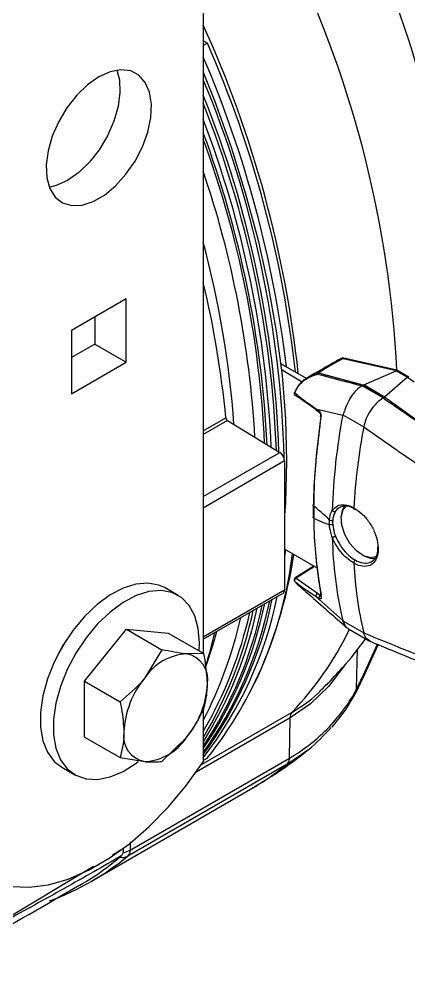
# Model space of a CAD drawing. Extents: x 16.7 to 113.1, y 4.5 to 84.5.
# Drawn here: x 28.066 to 29.715, y 7.582 to 11.653 of the extents above; entities that cross this region are included whole.
import ezdxf

# ---------------------------------------------------------------- set-up
doc = ezdxf.new("R2010")
doc.units = 0
doc.header["$MEASUREMENT"] = 0
doc.layers.add('OBJECT', color=7, linetype='CONTINUOUS')

msp = doc.modelspace()

# ---------------------------------------------------------------- linework, layer by layer
at = {"layer": 'OBJECT'}
for p, q in [((28.8452, 15.8415), (28.8452, 8.9739)), ((28.8626, 11.5525), (28.8452, 11.5626)), ((28.8626, 11.5525), (28.8452, 11.5424)), ((28.5192, 10.4715), (28.2873, 10.3376)), ((28.5192, 10.2037), (28.5192, 10.4715)), ((28.3863, 10.3948), (28.3863, 10.2804)), ((28.2873, 10.3376), (28.2873, 10.0698)), ((28.3863, 10.2804), (28.2873, 10.2233)), ((28.3863, 10.2804), (28.5192, 10.2037)), ((29.4316, 10.221), (29.4349, 10.2222)), ((29.665, 10.1699), (29.4343, 10.2223)), ((28.2873, 10.0698), (28.5192, 10.2037)), ((29.1727, 10.1993), (29.2831, 10.1356)), ((29.3698, 10.1866), (29.3165, 10.1558)), ((29.4378, 10.2201), (29.6631, 10.1688)), ((29.1757, 10.1731), (29.2645, 10.1218)), ((29.3165, 10.1558), (29.2834, 10.1367)), ((29.3289, 10.1537), (29.3349, 10.1572)), ((29.5227, 10.1069), (29.3349, 10.1572)), ((29.336, 10.1578), (29.5238, 10.1075)), ((29.5245, 10.1078), (29.6622, 10.1683)), ((29.7101, 10.1407), (29.6125, 10.0569)), ((29.6622, 10.1683), (29.7101, 10.1407)), ((29.7147, 10.1412), (29.6651, 10.1698)), ((29.7102, 10.1408), (29.7382, 10.1207)), ((29.5184, 10.1044), (29.5221, 10.1066)), ((29.6068, 10.0534), (29.5184, 10.1044)), ((29.5221, 10.1066), (29.6105, 10.0555)), ((29.5238, 10.1075), (29.5227, 10.1069)), ((29.6125, 10.0569), (29.5245, 10.1078)), ((29.2392, 10.0909), (29.2323, 10.0763)), ((29.2325, 10.0737), (29.2397, 10.0897)), ((29.239, 10.0638), (29.3216, 10.0056)), ((29.6105, 10.0555), (29.6068, 10.0534)), ((29.8157, 9.9094), (29.6117, 10.0561)), ((29.3216, 10.0071), (29.4355, 9.9796)), ((29.3338, 9.9994), (29.3216, 10.0071)), ((29.4355, 9.9796), (29.4364, 9.9819)), ((29.4364, 9.9819), (29.5244, 9.9311)), ((28.8452, 9.914), (28.9409, 9.9686)), ((28.9477, 9.9574), (28.8452, 9.8989)), ((28.9477, 9.9574), (29.1689, 9.823)), ((29.5244, 9.9311), (29.5244, 9.9309)), ((28.8452, 9.6361), (29.1689, 9.823)), ((29.1895, 9.7866), (28.8452, 9.5878)), ((29.1895, 9.7866), (29.1895, 9.2423)), ((29.3103, 9.5997), (29.3103, 9.5489)), ((29.3128, 9.5958), (29.3128, 9.5958)), ((29.3128, 9.5958), (29.3128, 9.545)), ((29.4823, 9.5883), (29.4823, 9.5883)), ((29.3128, 9.545), (29.3128, 9.545)), ((29.3787, 9.538), (29.3787, 9.538)), ((29.3787, 9.518), (29.3787, 9.5181)), ((29.3264, 9.3349), (29.1895, 9.4139)), ((29.1939, 9.4114), (29.1895, 9.381)), ((29.3131, 9.3426), (29.234, 9.2921)), ((29.3161, 9.3408), (29.239, 9.2917)), ((29.4823, 9.3541), (29.4823, 9.3541)), ((29.239, 9.2917), (29.3285, 9.2273)), ((28.7386, 9.2186), (28.6835, 9.2504)), ((29.2325, 9.2766), (29.2316, 9.2775)), ((29.2325, 9.2766), (29.2378, 9.2713)), ((28.8452, 9.0435), (29.1895, 9.2423)), ((28.8452, 9.0334), (29.1833, 9.2286)), ((29.3216, 9.2138), (29.4355, 9.1129)), ((29.3338, 9.206), (29.3216, 9.2138)), ((29.3285, 9.2273), (29.3407, 9.2195)), ((29.4355, 9.1129), (29.4364, 9.1107)), ((29.4364, 9.1107), (29.5244, 9.0599)), ((28.3431, 8.8555), (28.5199, 9.0754)), ((28.5199, 9.0754), (28.6703, 8.9886)), ((28.5199, 9.0754), (28.6967, 9.0596)), ((28.6967, 9.0596), (28.8471, 8.9728)), ((29.4601, 9.0769), (29.5471, 9.0266)), ((29.5244, 9.0599), (29.5244, 9.06)), ((29.5222, 8.8708), (29.5859, 9.0103)), ((29.5233, 8.8822), (29.5823, 9.0118)), ((28.6703, 8.9886), (28.5977, 8.8695)), ((28.8471, 8.9728), (28.7745, 8.9716)), ((29.4944, 8.823), (29.4977, 8.9921)), ((28.3431, 8.8555), (28.4935, 8.7687)), ((28.3431, 8.6198), (28.3431, 8.8555)), ((29.4919, 8.8088), (29.5222, 8.8711)), ((28.8376, 8.5036), (29.2209, 8.7249)), ((28.8452, 8.7339), (28.8452, 8.515)), ((29.2127, 8.7011), (28.8154, 8.4717)), ((29.2101, 8.5312), (29.2127, 8.7011)), ((28.3431, 8.6198), (28.4935, 8.533)), ((28.6703, 8.5172), (28.7745, 8.618)), ((28.4935, 8.533), (28.5977, 8.5159)), ((28.5363, 8.1422), (29.2101, 8.5312)), ((28.8626, 8.5313), (28.8452, 8.5212)), ((28.246, 8.4926), (28.3012, 8.4608)), ((29.2, 8.5056), (28.5262, 8.1166)), ((28.3719, 8.0103), (29.0458, 8.3993)), ((28.5075, 8.1486), (28.4608, 8.1205)), ((28.5074, 8.1498), (28.5075, 8.1486)), ((28.5364, 8.1771), (28.5363, 8.1422)), ((28.3801, 8.0722), (27.8835, 7.7746)), ((28.1996, 7.9287), (28.1936, 7.9258))]:
    msp.add_line(p, q, dxfattribs=at)
at = {"layer": 'OBJECT', "flags": 128}
for points in [[(28.4032, 11.4097), (28.3553, 11.3761), (28.3097, 11.332), (28.2684, 11.2795), (28.2335, 11.221), (28.2064, 11.1594), (28.1886, 11.0974), (28.1808, 11.0381), (28.1834, 10.984), (28.1963, 10.9379), (28.2189, 10.9018), (28.2501, 10.8774), (28.2884, 10.8658), (28.3321, 10.8677), (28.3791, 10.8829), (28.4273, 10.9107), (28.4744, 10.9498), (28.5181, 10.9984), (28.5564, 11.0542), (28.5876, 11.1146), (28.6101, 11.1768), (28.623, 11.2378), (28.6256, 11.2949), (28.6178, 11.3452), (28.6, 11.3866), (28.573, 11.417), (28.538, 11.4351), (28.4968, 11.44), (28.4511, 11.4314), (28.4032, 11.4097)], [(28.4795, 11.4382), (28.4901, 11.3978), (28.4927, 11.3437), (28.4849, 11.2844), (28.4671, 11.2224), (28.4401, 11.1608), (28.4051, 11.1023), (28.3638, 11.0498), (28.3182, 11.0057), (28.2703, 10.9721)], [(28.8452, 11.4303), (28.8926, 11.3096), (28.963, 11.1127), (29.0246, 10.916), (29.0771, 10.7203), (29.1204, 10.5264), (29.1542, 10.3352), (29.1785, 10.1473), (29.1931, 9.9635), (29.198, 9.7846), (29.1931, 9.6114), (29.1895, 9.5581)], [(28.2703, 10.9721), (28.2224, 10.9504), (28.1974, 10.9441)], [(29.2325, 10.0737), (29.2315, 10.0744), (29.2308, 10.075), (29.2303, 10.0755), (29.2302, 10.0759), (29.2302, 10.076)], [(29.2397, 10.0897), (29.2388, 10.0903), (29.2381, 10.0908), (29.2376, 10.0911), (29.2374, 10.0914), (29.2374, 10.0915), (29.2378, 10.0914), (29.2384, 10.0912), (29.2392, 10.0909)], [(29.3235, 10.0007), (29.332, 9.9953), (29.3357, 9.9929)], [(29.3444, 9.9727), (29.3434, 9.9734), (29.3425, 9.9742), (29.342, 9.975), (29.3418, 9.9758), (29.3418, 9.9763)], [(29.58, 9.3833), (29.5792, 9.3828), (29.5539, 9.3775), (29.5241, 9.386), (29.4936, 9.4071), (29.4659, 9.4385), (29.4445, 9.4762), (29.4319, 9.5158), (29.4296, 9.5525), (29.4379, 9.5818), (29.455, 9.5998)], [(29.5274, 9.3844), (29.5532, 9.3753), (29.5738, 9.375)], [(29.239, 9.2917), (29.237, 9.2904), (29.2351, 9.2887), (29.2335, 9.2867), (29.2322, 9.2845), (29.2315, 9.2822), (29.2313, 9.28), (29.2316, 9.2781), (29.2325, 9.2766)], [(28.6835, 9.2504), (28.6576, 9.2622), (28.6113, 9.2707), (28.5603, 9.2665), (28.5063, 9.2495), (28.4509, 9.2204), (28.3959, 9.1801), (28.3432, 9.1298), (28.2943, 9.0713), (28.251, 9.0063), (28.2145, 8.937), (28.186, 8.8656), (28.1665, 8.7944), (28.1566, 8.7257), (28.1566, 8.6616), (28.1665, 8.6043), (28.186, 8.5556), (28.2145, 8.5171), (28.246, 8.4926)], [(28.8279, 8.9839), (28.8293, 9.0183), (28.8243, 9.0792), (28.8095, 9.1324), (28.7855, 9.1762), (28.7529, 9.2092), (28.7128, 9.2303), (28.6665, 9.2389), (28.6155, 9.2346), (28.5614, 9.2177), (28.506, 9.1886), (28.4511, 9.1482), (28.3983, 9.098), (28.3495, 9.0394), (28.3061, 8.9745), (28.2696, 8.9052), (28.2412, 8.8338), (28.2217, 8.7626), (28.2118, 8.6938), (28.2118, 8.6298), (28.2217, 8.5725), (28.2412, 8.5238), (28.2696, 8.4852), (28.3061, 8.4581), (28.3495, 8.4432), (28.3983, 8.441), (28.4511, 8.4517), (28.506, 8.4748), (28.5614, 8.5097), (28.5702, 8.5162)], [(28.8572, 8.9208), (28.8868, 9.0111), (28.9026, 9.0665)], [(28.2638, 9.0271), (28.2335, 8.9756), (28.2295, 8.9677)], [(29.4467, 8.9282), (29.4437, 8.9228), (29.3759, 8.8338), (29.2992, 8.7607), (29.2127, 8.7011), (29.2127, 8.7011), (29.2127, 8.7011)], [(27.9613, 8.0047), (28.0322, 7.9879), (28.1087, 7.9849), (28.1896, 7.9955), (28.2738, 8.0198), (28.3599, 8.0572), (28.4466, 8.1073), (28.5327, 8.1692), (28.6168, 8.2422), (28.6978, 8.3249), (28.7743, 8.4163), (28.8452, 8.515)]]:
    msp.add_lwpolyline(points, dxfattribs=at)
at = {"layer": 'OBJECT'}
for centre, radius, start, end in [((25.5546, 10.2183), 4.3728, 1.6299, 25.364), ((25.055, 9.9367), 4.6161, 2.8941, 25.512), ((24.4919, 9.6491), 4.7824, 6.0874, 24.4562), ((24.5094, 9.6403), 4.7547, 6.3141, 23.714), ((24.4694, 9.6163), 4.7616, 6.8641, 23.2249), ((24.7383, 9.6832), 4.4506, 1.4864, 22.6645), ((24.7175, 9.6668), 4.451, 2.0368, 21.9729), ((24.7113, 9.6599), 4.4469, 2.2119, 21.6265), ((24.7255, 9.6516), 4.4117, 2.5098, 20.9655), ((24.7172, 9.6409), 4.4035, 2.7938, 20.3724), ((24.8082, 9.663), 4.3011, 2.651, 20.1856), ((24.7938, 9.6392), 4.2774, 3.3185, 18.7062), ((24.8676, 9.6442), 4.1184, 4.1268, 15.0258), ((24.7876, 9.5682), 4.1726, 5.5065, 13.4804), ((29.3278, 10.1348), 0.0238, 76.5072, 118.3677), ((29.3395, 10.1266), 0.032, 97.2067, 101.1818), ((29.3463, 10.1375), 0.0228, 116.77, 119.9855), ((29.2394, 10.0722), 0.01, 157.3799, 231.6821), ((29.2315, 10.0744), 0.0021, 65.07, 127.3901), ((29.2389, 10.0695), 0.00768, 146.7818, 221.9072), ((29.2366, 10.0691), 0.00581, 234.617, 295.1504), ((29.3272, 10.0053), 0.00589, 161.6444, 230.9674), ((29.3393, 9.9975), 0.00586, 161.5375, 231.9943), ((31.9446, 9.5007), 2.5544, 169.1946, 178.2621), ((32.0885, 9.442), 2.6103, 169.2043, 176.7876), ((29.1433, 9.7844), 0.0463, 2.6744, 56.4596), ((29.5086, 9.5526), 0.0789, 146.494, 179.2161), ((31.1024, 9.5007), 1.7114, 181.2506, 193.0978), ((27.5202, 9.5977), 1.7144, 321.5376, 353.2043), ((27.2808, 9.6893), 1.9707, 334.7751, 351.3005), ((31.1442, 9.442), 1.6642, 183.027, 193.2675), ((29.2394, 9.2837), 0.01, 122.53, 218.7631), ((29.2362, 9.288), 0.00465, 51.63, 117.1789), ((27.5294, 9.5487), 1.663, 322.297, 348.3971), ((29.1748, 9.2407), 0.0148, 305.114, 6.1982), ((29.3356, 9.2152), 0.014, 120.3018, 185.5069), ((29.3478, 9.2073), 0.014, 120.3018, 185.5034), ((29.3474, 9.2163), 0.00559, 191.5151, 238.5012), ((27.4917, 9.5421), 1.6803, 323.6577, 348.3226), ((27.474, 9.5383), 1.6878, 324.332, 348.2957), ((27.4378, 9.5308), 1.7034, 325.7099, 348.2405), ((27.4195, 9.5272), 1.7115, 326.4054, 348.2121), ((27.3465, 9.5343), 1.7662, 328.1795, 347.9399), ((27.3172, 9.5282), 1.779, 329.1909, 347.9082), ((27.3188, 9.5322), 1.7662, 329.7925, 347.4113), ((27.2449, 9.5205), 1.8028, 332.5794, 347.3234), ((26.8893, 9.5205), 2.0564, 343.2413, 347.0994), ((28.2353, 9.6677), 1.364, 316.2731, 334.1659), ((28.7881, 8.7438), 0.2282, 93.4294, 146.5653), ((28.7543, 8.8635), 0.1099, 350.7481, 79.4533), ((29.5054, 8.8781), 0.0183, 336.6705, 13.0597), ((28.8926, 8.624), 0.3837, 140.2279, 177.3607), ((28.4795, 8.8635), 0.3837, 320.2279, 357.3607), ((29.4695, 8.8199), 0.0251, 333.1375, 7.0903), ((29.2473, 8.7025), 0.0346, 139.6119, 182.4222), ((28.6178, 8.624), 0.1099, 170.7481, 259.4533), ((28.584, 8.7437), 0.2282, 273.4294, 326.5653), ((29.1774, 8.5293), 0.0328, 313.6403, 3.298), ((28.456, 9.4202), 1.1791, 300.0127, 309.1269), ((27.7839, 9.0288), 1.176, 290.6989, 309.1353), ((27.7343, 9.0129), 1.1771, 300.0144, 310.477), ((28.5031, 8.1589), 0.0482, 256.5594, 298.6085), ((28.4966, 8.2122), 0.0805, 277.0155, 299.5444), ((28.5036, 8.1403), 0.0328, 313.6403, 3.298)]:
    msp.add_arc(centre, radius, start, end, dxfattribs=at)
for centre, major_axis, ratio, start_param, end_param in [((29.7486, 10.336), (0.4156, 0.1775), 0.058119, 2.691171, 3.162847), ((29.7442, 10.3634), (0.4087, 0.2053), 0.030857, 2.402916, 3.123581), ((30.7286, 11.0169), (5.759, -1.2811), 0.198331, 4.511214, 4.544905), ((29.7486, 10.336), (0.4156, 0.1775), 0.058119, 3.162847, 3.215511), ((29.7442, 10.3634), (0.4087, 0.2053), 0.030857, 3.123581, 3.176244), ((29.6356, 10.1753), (0.0277, -0.0059), 0.181801, 6.036304, 6.176905), ((29.7675, 10.0991), (0.0576, -0.0414), 0.099986, 3.091167, 3.117347), ((29.7094, 10.1327), (0.00543, 0.00841), 0.541118, 6.256151, 7.043177), ((29.2018, 10.1893), (0.3275, -0.0723), 0.201878, 6.0617, 6.065905), ((29.2054, 10.1914), (0.3275, -0.0723), 0.201878, 6.065905, 6.072415), ((29.2052, 10.1915), (0.3325, -0.0712), 0.181801, 6.029786, 6.036304), ((30.2979, 9.5565), (0.6943, -0.494), 0.104684, 3.093765, 3.097106), ((28.2286, 12.9413), (13.5348, -9.6488), 0.094709, 4.881554, 4.897066), ((30.3016, 9.5586), (0.6943, -0.494), 0.104684, 3.080674, 3.093765), ((30.3021, 9.5583), (0.691, -0.4971), 0.099986, 3.117347, 3.130436), ((30.7473, 10.565), (0.9767, 2.0021), 0.525016, 2.109283, 2.305521), ((15.2849, 18.5979), (14.1054, -9.0791), 0.012142, 0.048936, 0.112898), ((15.2849, 18.5979), (14.1054, -9.0791), 0.012142, 6.185918, 6.24988), ((29.474, 9.4667), (-0.0659, 0.1269), 0.54529, 0.724385, 0.89521), ((30.7473, 10.565), (0.9767, 2.0021), 0.525016, 2.373266, 2.529682)]:
    msp.add_ellipse(centre, major_axis=major_axis, ratio=ratio, start_param=start_param, end_param=end_param, dxfattribs=at)
for points, knots in [([(29.4326, 10.2216), (29.4171, 10.2133), (29.3966, 10.2022), (29.3772, 10.1907), (29.3724, 10.1878)], [0, 0, 0, 0, 0.755395, 1, 1, 1, 1]), ([(29.4349, 10.2222), (29.4358, 10.2218), (29.4368, 10.2213), (29.4378, 10.2201), (29.4378, 10.2201)], [0, 0, 0, 0, 0.980022, 1, 1, 1, 1]), ([(29.3289, 10.1537), (29.3288, 10.1537), (29.3275, 10.1534), (29.3233, 10.1525), (29.3094, 10.1489), (29.2848, 10.1391), (29.2564, 10.1197), (29.2444, 10.0996), (29.2392, 10.0909)], [0, 0, 0, 0, 0.003659, 0.034965, 0.112488, 0.381452, 0.732443, 1, 1, 1, 1]), ([(29.2397, 10.0897), (29.2447, 10.0975), (29.2574, 10.1175), (29.2879, 10.139), (29.3142, 10.1497), (29.3276, 10.1534), (29.3288, 10.1537), (29.3289, 10.1537)], [0, 0, 0, 0, 0.2447445, 0.6267298, 0.9679279, 0.9961438, 1, 1, 1, 1]), ([(29.665, 10.1697), (29.665, 10.1698), (29.6649, 10.17), (29.664, 10.1698), (29.6633, 10.1691), (29.6631, 10.1688)], [0, 0, 0, 0, 0.116856, 0.672284, 1, 1, 1, 1]), ([(29.5181, 10.1042), (29.5144, 10.102), (29.5011, 10.0938), (29.4798, 10.0726), (29.4581, 10.0395), (29.4458, 10.0064), (29.439, 9.9888), (29.4364, 9.9819)], [0, 0, 0, 0, 0.097508, 0.351332, 0.599305, 0.843154, 1, 1, 1, 1]), ([(29.3216, 10.0071), (29.3172, 10.0101), (29.2952, 10.0251), (29.2649, 10.0471), (29.2409, 10.0668), (29.2325, 10.0737)], [0, 0, 0, 0, 0.1396842, 0.6986638, 1, 1, 1, 1]), ([(29.6066, 10.0533), (29.5972, 10.0465), (29.5785, 10.0331), (29.5532, 10.0016), (29.5333, 9.9665), (29.5273, 9.9427), (29.5244, 9.9311)], [0, 0, 0, 0, 0.253584, 0.507164, 0.760847, 1, 1, 1, 1]), ([(29.3444, 9.9727), (29.3446, 9.9749), (29.3449, 9.9792), (29.3434, 9.9862), (29.3405, 9.9926), (29.337, 9.997), (29.3346, 9.9987), (29.3338, 9.9994)], [0, 0, 0, 0, 0.21906, 0.43802, 0.659216, 0.880003, 1, 1, 1, 1]), ([(29.3357, 9.9929), (29.336, 9.9927), (29.3367, 9.9922), (29.3385, 9.9902), (29.3402, 9.9872), (29.3415, 9.9834), (29.3421, 9.9796), (29.342, 9.9771), (29.3418, 9.9763), (29.3418, 9.9763)], [0, 0, 0, 0, 0.118176, 0.279891, 0.450068, 0.636772, 0.831723, 0.99664, 1, 1, 1, 1]), ([(28.9409, 9.9686), (28.941, 9.9676), (28.9413, 9.9661), (28.9421, 9.964), (28.9429, 9.9625), (28.9438, 9.9611), (28.9448, 9.9599), (28.9461, 9.9585), (28.9471, 9.9578), (28.9477, 9.9574)], [0, 0, 0, 0, 0.235209, 0.351551, 0.467887, 0.584217, 0.700551, 0.816896, 1, 1, 1, 1]), ([(29.3128, 9.5958), (29.3129, 9.6013), (29.3133, 9.6288), (29.3169, 9.7505), (29.3321, 9.8733), (29.3444, 9.9727)], [0, 0, 0, 0, 0.045653, 0.228294, 1, 1, 1, 1]), ([(29.5244, 9.9309), (29.5817, 9.8909), (29.6804, 9.8221), (29.7793, 9.7535), (29.8206, 9.7247)], [0, 0, 0, 0, 0.58145, 1, 1, 1, 1]), ([(29.3128, 9.5958), (29.3122, 9.5963), (29.3108, 9.5974), (29.3101, 9.5993), (29.3105, 9.6012), (29.3115, 9.6026), (29.3124, 9.6032), (29.3126, 9.6033)], [0, 0, 0, 0, 0.235927, 0.471835, 0.707759, 0.925417, 1, 1, 1, 1]), ([(29.3787, 9.538), (29.3807, 9.55), (29.3832, 9.5651), (29.39, 9.5759), (29.3914, 9.5782)], [0, 0, 0, 0, 0.7918121, 1, 1, 1, 1]), ([(29.3914, 9.5782), (29.3914, 9.5781), (29.3914, 9.578), (29.3915, 9.5778), (29.3915, 9.5777), (29.3915, 9.5777), (29.3916, 9.5776)], [0, 0, 0, 0, 0.344546, 0.691935, 0.85964, 1, 1, 1, 1]), ([(29.3916, 9.5776), (29.3983, 9.5849), (29.4119, 9.5995), (29.4428, 9.6037), (29.4674, 9.5966), (29.4805, 9.5893), (29.4823, 9.5883)], [0, 0, 0, 0, 0.315106, 0.632943, 0.949791, 1, 1, 1, 1]), ([(29.3916, 9.5776), (29.3923, 9.5768), (29.3938, 9.5752), (29.3969, 9.5736), (29.4001, 9.5729), (29.4025, 9.5731), (29.404, 9.5736), (29.4045, 9.5738), (29.4047, 9.5739)], [0, 0, 0, 0, 0.214962, 0.429907, 0.644871, 0.859842, 0.951441, 1, 1, 1, 1]), ([(29.4047, 9.5739), (29.4003, 9.5652), (29.3948, 9.5543), (29.3934, 9.5399), (29.3931, 9.537)], [0, 0, 0, 0, 0.796375, 1, 1, 1, 1]), ([(29.4825, 9.5861), (29.4741, 9.5898), (29.4551, 9.5983), (29.4281, 9.5949), (29.4119, 9.5838), (29.4055, 9.575), (29.4047, 9.5739)], [0, 0, 0, 0, 0.2693471, 0.6097195, 0.9505071, 1, 1, 1, 1]), ([(29.4823, 9.5883), (29.4941, 9.5808), (29.5178, 9.5658), (29.5485, 9.5288), (29.5716, 9.4861), (29.5849, 9.4414), (29.5869, 9.4002), (29.5775, 9.3671), (29.5575, 9.3459), (29.5289, 9.3389), (29.5021, 9.3445), (29.4862, 9.3522), (29.4823, 9.3541)], [0, 0, 0, 0, 0.106547, 0.213092, 0.319763, 0.426916, 0.534499, 0.642268, 0.74996, 0.857311, 0.964156, 1, 1, 1, 1]), ([(29.4823, 9.5883), (29.4823, 9.5873), (29.4824, 9.5855), (29.4834, 9.5836), (29.4851, 9.5827), (29.4869, 9.5827), (29.4883, 9.5833), (29.4889, 9.5836), (29.489, 9.5837)], [0, 0, 0, 0, 0.208432, 0.416874, 0.625336, 0.83387, 0.967125, 1, 1, 1, 1]), ([(29.3128, 9.545), (29.3122, 9.5455), (29.3109, 9.5466), (29.3102, 9.548), (29.3103, 9.5488), (29.3103, 9.5489)], [0, 0, 0, 0, 0.4615852, 0.9231329, 1, 1, 1, 1]), ([(29.3128, 9.545), (29.3129, 9.5396), (29.3133, 9.5126), (29.3169, 9.3959), (29.3321, 9.294), (29.3444, 9.2116)], [0, 0, 0, 0, 0.045653, 0.228294, 1, 1, 1, 1]), ([(29.3787, 9.538), (29.3796, 9.5374), (29.3812, 9.5364), (29.3845, 9.5356), (29.3879, 9.5354), (29.3904, 9.5359), (29.392, 9.5364), (29.3927, 9.5368), (29.3931, 9.537)], [0, 0, 0, 0, 0.209942, 0.419885, 0.629815, 0.83976, 0.898246, 1, 1, 1, 1]), ([(29.3931, 9.537), (29.3929, 9.5316), (29.3926, 9.5256), (29.393, 9.5192), (29.3931, 9.5185)], [0, 0, 0, 0, 0.886114, 1, 1, 1, 1]), ([(29.3931, 9.5185), (29.3927, 9.5183), (29.392, 9.518), (29.3904, 9.5173), (29.3879, 9.5167), (29.3845, 9.5166), (29.3812, 9.517), (29.3796, 9.5177), (29.3787, 9.518)], [0, 0, 0, 0, 0.101754, 0.16024, 0.370185, 0.580115, 0.790058, 1, 1, 1, 1]), ([(29.3914, 9.4634), (29.3866, 9.4782), (29.3806, 9.497), (29.3791, 9.5144), (29.3787, 9.518)], [0, 0, 0, 0, 0.791837, 1, 1, 1, 1]), ([(29.3931, 9.5185), (29.3949, 9.5053), (29.3972, 9.4888), (29.4035, 9.4718), (29.4047, 9.4683)], [0, 0, 0, 0, 0.796377, 1, 1, 1, 1]), ([(29.3916, 9.4638), (29.3915, 9.4638), (29.3915, 9.4637), (29.3914, 9.4637), (29.3914, 9.4635), (29.3914, 9.4634), (29.3914, 9.4634)], [0, 0, 0, 0, 0.159972, 0.363956, 0.750397, 1, 1, 1, 1]), ([(29.4047, 9.4683), (29.4045, 9.4682), (29.404, 9.4679), (29.4025, 9.4671), (29.4001, 9.466), (29.3969, 9.4648), (29.3938, 9.464), (29.3923, 9.4638), (29.3916, 9.4638)], [0, 0, 0, 0, 0.048559, 0.140158, 0.355129, 0.570093, 0.785038, 1, 1, 1, 1]), ([(29.4823, 9.3541), (29.4709, 9.3619), (29.4481, 9.3774), (29.417, 9.4142), (29.3995, 9.4446), (29.3925, 9.4614), (29.3916, 9.4638)], [0, 0, 0, 0, 0.315568, 0.631102, 0.947588, 1, 1, 1, 1]), ([(29.4047, 9.4683), (29.4111, 9.455), (29.4239, 9.4282), (29.4528, 9.3936), (29.4755, 9.3749), (29.4875, 9.3678), (29.489, 9.3669)], [0, 0, 0, 0, 0.318291, 0.636579, 0.954853, 1, 1, 1, 1]), ([(29.489, 9.3669), (29.5001, 9.3623), (29.5222, 9.3531), (29.551, 9.3558), (29.5721, 9.3711), (29.584, 9.3946), (29.584, 9.415), (29.5839, 9.4232)], [0, 0, 0, 0, 0.214298, 0.428608, 0.642726, 0.856927, 1, 1, 1, 1]), ([(29.489, 9.3669), (29.4889, 9.3668), (29.4883, 9.3664), (29.4869, 9.3653), (29.4851, 9.3631), (29.4834, 9.3601), (29.4824, 9.3569), (29.4823, 9.355), (29.4823, 9.3541)], [0, 0, 0, 0, 0.032875, 0.16613, 0.374664, 0.583125, 0.79155, 1, 1, 1, 1]), ([(29.3216, 9.2138), (29.3172, 9.2166), (29.2952, 9.2305), (29.2649, 9.2512), (29.2409, 9.27), (29.2325, 9.2766)], [0, 0, 0, 0, 0.139684, 0.698664, 1, 1, 1, 1]), ([(29.2376, 9.2712), (29.2555, 9.2553), (29.3274, 9.1918), (29.3999, 9.1285), (29.4544, 9.0811)], [0, 0, 0, 0, 0.249076, 1, 1, 1, 1]), ([(29.3444, 9.2116), (29.3446, 9.21), (29.3449, 9.2069), (29.3434, 9.2042), (29.3405, 9.2032), (29.337, 9.2041), (29.3346, 9.2055), (29.3338, 9.206)], [0, 0, 0, 0, 0.219061, 0.438022, 0.659218, 0.880002, 1, 1, 1, 1]), ([(29.3419, 9.2152), (29.3419, 9.2151), (29.3421, 9.2145), (29.342, 9.2142), (29.342, 9.2144), (29.342, 9.2144)], [0, 0, 0, 0, 0.11369, 0.931427, 1, 1, 1, 1]), ([(29.4603, 9.0771), (29.4599, 9.0772), (29.4526, 9.079), (29.4461, 9.0899), (29.4391, 9.1049), (29.4364, 9.1107)], [0, 0, 0, 0, 0.0279357, 0.6195027, 1, 1, 1, 1]), ([(29.5244, 9.06), (29.5817, 9.0368), (29.6804, 8.9967), (29.7793, 8.9568), (29.8206, 8.9401)], [0, 0, 0, 0, 0.58145, 1, 1, 1, 1]), ([(29.5524, 9.0247), (29.5459, 9.0282), (29.5328, 9.0352), (29.5272, 9.0516), (29.5244, 9.0599)], [0, 0, 0, 0, 0.4915339, 1, 1, 1, 1]), ([(29.3669, 8.8398), (29.3898, 8.8642), (29.447, 8.9253), (29.5019, 8.9911), (29.5309, 9.034), (29.5319, 9.0354)], [0, 0, 0, 0, 0.392594, 0.980324, 1, 1, 1, 1]), ([(29.5461, 9.0267), (29.6078, 9.0013), (29.7087, 8.9597), (29.81, 8.9184), (29.8494, 8.9023)], [0, 0, 0, 0, 0.611003, 1, 1, 1, 1]), ([(28.7745, 8.9716), (28.7723, 8.9718), (28.7423, 8.9746), (28.705, 8.9818), (28.6703, 8.9886)], [0, 0, 0, 0, 0.0702143, 1, 1, 1, 1]), ([(28.8628, 8.8458), (28.8609, 8.8784), (28.8583, 8.9198), (28.849, 8.9636), (28.8471, 8.9728)], [0, 0, 0, 0, 0.788998, 1, 1, 1, 1]), ([(29.4944, 8.823), (29.4944, 8.823), (29.5039, 8.8422), (29.5136, 8.8622), (29.5233, 8.8822)], [0, 0, 0, 0, 0.000029, 1, 1, 1, 1]), ([(28.5977, 8.8695), (28.5956, 8.8669), (28.5655, 8.8299), (28.5282, 8.7982), (28.4935, 8.7687)], [0, 0, 0, 0, 0.070213, 1, 1, 1, 1]), ([(28.8471, 8.7371), (28.8535, 8.7632), (28.8619, 8.7972), (28.8627, 8.8367), (28.8628, 8.8458)], [0, 0, 0, 0, 0.7681508, 1, 1, 1, 1]), ([(29.2209, 8.7249), (29.2594, 8.7486), (29.3123, 8.7812), (29.3535, 8.8287), (29.3648, 8.8417)], [0, 0, 0, 0, 0.725398, 1, 1, 1, 1]), ([(29.2101, 8.5312), (29.2101, 8.5312), (29.2416, 8.5493), (29.3014, 8.5898), (29.3791, 8.6599), (29.4439, 8.7387), (29.4795, 8.793), (29.4944, 8.823), (29.4944, 8.823)], [0, 0, 0, 0, 0.000005, 0.2589, 0.517796, 0.758901, 0.999996, 1, 1, 1, 1]), ([(29.3903, 8.6616), (29.4101, 8.6852), (29.4485, 8.7311), (29.4774, 8.7834), (29.4914, 8.8088)], [0, 0, 0, 0, 0.514626, 1, 1, 1, 1]), ([(28.4935, 8.7687), (28.4955, 8.7595), (28.5048, 8.7157), (28.5073, 8.6743), (28.5093, 8.6417)], [0, 0, 0, 0, 0.211002, 1, 1, 1, 1]), ([(28.7745, 8.618), (28.7765, 8.6206), (28.8062, 8.6579), (28.8274, 8.6989), (28.8471, 8.7371)], [0, 0, 0, 0, 0.070213, 1, 1, 1, 1]), ([(28.5093, 8.6417), (28.5091, 8.6326), (28.5084, 8.5931), (28.5, 8.5591), (28.4935, 8.533)], [0, 0, 0, 0, 0.2318492, 1, 1, 1, 1]), ([(29.3864, 8.6603), (29.3558, 8.6274), (29.3007, 8.5681), (29.231, 8.5248), (29.2, 8.5056)], [0, 0, 0, 0, 0.55543, 1, 1, 1, 1]), ([(29.046, 8.4007), (29.0806, 8.421), (29.1575, 8.4662), (29.2416, 8.5275), (29.2913, 8.5675), (29.3028, 8.5766)], [0, 0, 0, 0, 0.385443, 0.858638, 1, 1, 1, 1]), ([(28.5977, 8.5159), (28.5998, 8.5158), (28.6294, 8.5132), (28.6506, 8.5153), (28.6703, 8.5172)], [0, 0, 0, 0, 0.070214, 1, 1, 1, 1]), ([(28.4984, 8.1175), (28.501, 8.1206), (28.5063, 8.1268), (28.5082, 8.1389), (28.5077, 8.1466), (28.5075, 8.1486)], [0, 0, 0, 0, 0.425026, 0.850044, 1, 1, 1, 1]), ([(28.4984, 8.1175), (28.4597, 8.0952), (28.3786, 8.0486), (28.2564, 7.9796), (28.1323, 7.9104), (28.0081, 7.8421), (27.9255, 7.7973), (27.8835, 7.7746)], [0, 0, 0, 0, 0.187145, 0.391348, 0.595125, 0.793954, 1, 1, 1, 1]), ([(27.5858, 7.5815), (27.6894, 7.6376), (27.937, 7.7717), (28.1807, 7.9127), (28.3225, 7.9947)], [0, 0, 0, 0, 0.4184783, 1, 1, 1, 1])]:
    msp.add_open_spline(points, degree=3, knots=knots, dxfattribs=at)

doc.saveas('drawing.dxf')
